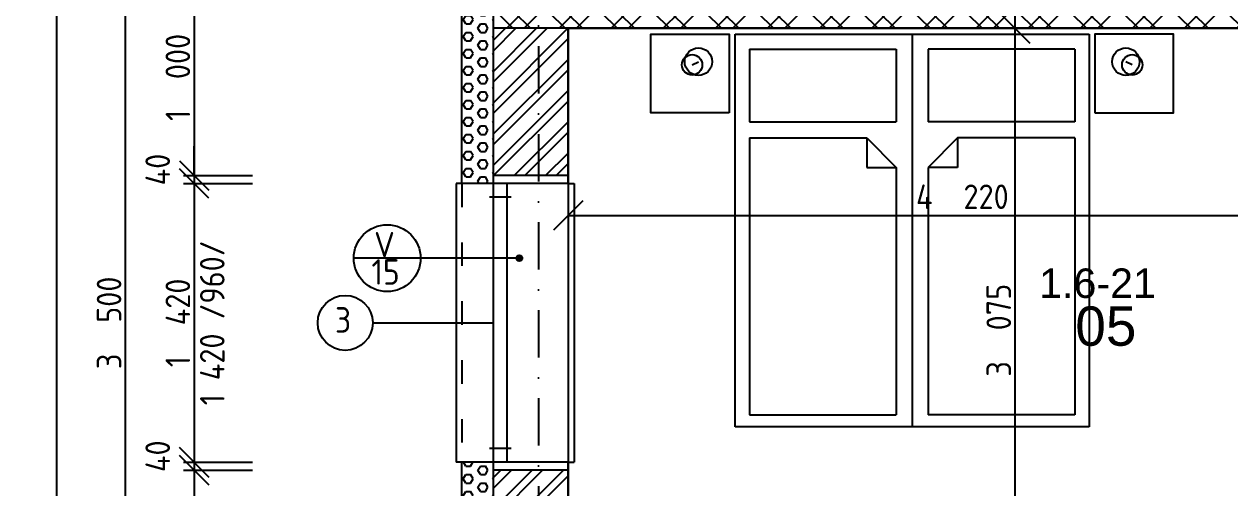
# Model space of a CAD drawing. Extents: x 4511820 to 5180432, y -1526536 to -944957.
# Drawn here: x 5024854 to 5030987, y -1314976 to -1312614 of the extents above; entities that cross this region are included whole.
import ezdxf

# ---------------------------------------------------------------- set-up
doc = ezdxf.new("R2010")
doc.units = 0
doc.header["$MEASUREMENT"] = 0
doc.linetypes.add('ACAD_ISO03W100', pattern=[30, 12, -18])
doc.linetypes.add('BODKOCIARKOVANA_3', pattern=[5.6, 3, -1.3, 0, -1.3])
doc.layers.get('0').update_dxf_attribs({"linetype": 'CONTINUOUS'})
doc.layers.get('Defpoints').update_dxf_attribs({"color": 61, "linetype": 'CONTINUOUS'})
for name, color, linetype in [('KÓTY', 4, 'CONTINUOUS'), ('MÚRY', 1, 'CONTINUOUS'), ('OKNÁ', 143, 'CONTINUOUS'), ('osi', 253, 'CONTINUOUS'), ('Plochy', 41, 'CONTINUOUS'), ('POPIS', 7, 'CONTINUOUS'), ('TENKÁ', 7, 'CONTINUOUS'), ('ZARIADENIE', 47, 'CONTINUOUS'), ('ŠRAFY', 82, 'CONTINUOUS')]:
    doc.layers.add(name, color=color, linetype=linetype)
doc.styles.add('ARIAL', font='arial.ttf')
doc.styles.add('STYLE1', font='isocp.shx')
doc.dimstyles.new('STANDARD-50', dxfattribs={"dimtxt": 125, "dimasz": 150, "dimexe": 10, "dimexo": 200, "dimgap": 20, "dimtad": 1, "dimdsep": 46, "dimlunit": 6, "dimtxsty": 'STYLE1', "dimblk1": 'OBLIQUE', "dimblk2": 'OBLIQUE', "dimsah": 1, "dimcen": 2.5, "dimse1": 1, "dimse2": 1, "dimadec": 0, "dimazin": 0, "dimtfac": 1, "dimtmove": 1, "dimatfit": 3, "dimldrblk": 'OBLIQUE', "dimfxl": 1, "dimtolj": 1, "dimtzin": 0, "dimarcsym": 0})
pattern_1 = [(0, (0, -175781), (0, 43.3012702), [25, -50]), (120, (0, -175781), (-37.5, -21.6506351), [25, -50]), (60, (25, -175781), (-37.5, 21.6506351), [25, -50])]

# ---------------------------------------------------------------- blocks, each defined once
blk = doc.blocks.new('_OBLIQUE')
at = {"color": 0, "linetype": 'ByBlock'}
blk.add_line((-0.5, -0.5), (0.5, 0.5), dxfattribs=at)
blk = doc.blocks.new('*D22311')
at = {"layer": 'Defpoints', "color": 0}
for p in [(5028092.5, -1312385.2), (5025018.5, -1331515.2), (5028252.5, -1331515.2)]:
    blk.add_point(p, dxfattribs=at)
at = {"layer": 'KÓTY', "color": 0, "lineweight": -2}
blk.add_line((5025018.5, -1312385.2), (5025018.5, -1331515.2), dxfattribs=at)
at = {"layer": 'KÓTY', "color": 0, "linetype": 'ByBlock', "lineweight": -2, "xscale": 150, "yscale": 150, "zscale": 150}
for p, rotation in [((5025018.5, -1312385.2), 90), ((5025018.5, -1331515.2), 270)]:
    blk.add_blockref('_OBLIQUE', p, dxfattribs=dict(at, rotation=rotation))
at = {"layer": 'KÓTY', "color": 0, "insert": (5024936, -1321950.2), "char_height": 125, "attachment_point": 5, "rotation": 90, "style": 'STYLE1'}
blk.add_mtext('\\A1;19ﾠ130', dxfattribs=at)
blk = doc.blocks.new('*D22312')
at = {"layer": 'Defpoints', "color": 0}
for p in [(5028252.5, -1312385.2), (5025368.5, -1315885.2), (5028252.5, -1315885.2)]:
    blk.add_point(p, dxfattribs=at)
at = {"layer": 'KÓTY', "color": 0, "lineweight": -2}
blk.add_line((5025368.5, -1312385.2), (5025368.5, -1315885.2), dxfattribs=at)
at = {"layer": 'KÓTY', "color": 0, "linetype": 'ByBlock', "lineweight": -2, "xscale": 150, "yscale": 150, "zscale": 150}
for p, rotation in [((5025368.5, -1312385.2), 90), ((5025368.5, -1315885.2), 270)]:
    blk.add_blockref('_OBLIQUE', p, dxfattribs=dict(at, rotation=rotation))
at = {"layer": 'KÓTY', "color": 0, "insert": (5025286, -1314135.2), "char_height": 125, "attachment_point": 5, "rotation": 90, "style": 'STYLE1'}
blk.add_mtext('\\A1;3ﾠ500', dxfattribs=at)
blk = doc.blocks.new('*D22313')
at = {"layer": 'Defpoints', "color": 0}
for p in [(5028252.5, -1312385.2), (5025718.5, -1313385.2), (5028252.5, -1313385.2)]:
    blk.add_point(p, dxfattribs=at)
at = {"layer": 'KÓTY', "color": 0, "lineweight": -2}
blk.add_line((5025718.5, -1312385.2), (5025718.5, -1313385.2), dxfattribs=at)
at = {"layer": 'KÓTY', "color": 0, "linetype": 'ByBlock', "lineweight": -2, "xscale": 150, "yscale": 150, "zscale": 150}
for p, rotation in [((5025718.5, -1312385.2), 90), ((5025718.5, -1313385.2), 270)]:
    blk.add_blockref('_OBLIQUE', p, dxfattribs=dict(at, rotation=rotation))
at = {"layer": 'KÓTY', "color": 0, "insert": (5025636, -1312885.2), "char_height": 125, "attachment_point": 5, "rotation": 90, "style": 'STYLE1'}
blk.add_mtext('\\A1;1ﾠ000', dxfattribs=at)
blk = doc.blocks.new('*D22314')
at = {"layer": 'Defpoints', "color": 0}
for p in [(5028252.5, -1313385.2), (5025718.5, -1313425.2), (5028252.5, -1313425.2)]:
    blk.add_point(p, dxfattribs=at)
at = {"layer": 'KÓTY', "color": 0, "lineweight": -2}
for p, q in [((5025718.5, -1313385.2), (5025718.5, -1313235.2)), ((5025718.5, -1313385.2), (5025718.5, -1313425.2)), ((5025718.5, -1313425.2), (5025718.5, -1313575.2))]:
    blk.add_line(p, q, dxfattribs=at)
at = {"layer": 'KÓTY', "color": 0, "linetype": 'ByBlock', "lineweight": -2, "xscale": 150, "yscale": 150, "zscale": 150}
for p, rotation in [((5025718.5, -1313385.2), 270), ((5025718.5, -1313425.2), 90)]:
    blk.add_blockref('_OBLIQUE', p, dxfattribs=dict(at, rotation=rotation))
at = {"layer": 'KÓTY', "color": 0, "insert": (5025533.5, -1313354.4), "char_height": 125, "attachment_point": 5, "rotation": 90, "style": 'STYLE1'}
blk.add_mtext('\\A1;40', dxfattribs=at)
blk = doc.blocks.new('*D22315')
at = {"layer": 'Defpoints', "color": 0}
for p in [(5028252.5, -1313425.2), (5025718.5, -1314845.2), (5028252.5, -1314845.2)]:
    blk.add_point(p, dxfattribs=at)
at = {"layer": 'KÓTY', "color": 0, "lineweight": -2}
blk.add_line((5025718.5, -1313425.2), (5025718.5, -1314845.2), dxfattribs=at)
at = {"layer": 'KÓTY', "color": 0, "linetype": 'ByBlock', "lineweight": -2, "xscale": 150, "yscale": 150, "zscale": 150}
for p, rotation in [((5025718.5, -1313425.2), 90), ((5025718.5, -1314845.2), 270)]:
    blk.add_blockref('_OBLIQUE', p, dxfattribs=dict(at, rotation=rotation))
at = {"layer": 'KÓTY', "color": 0, "insert": (5025636, -1314135.2), "char_height": 125, "attachment_point": 5, "rotation": 90, "style": 'STYLE1'}
blk.add_mtext('\\A1;1ﾠ420', dxfattribs=at)
blk = doc.blocks.new('*D22316')
at = {"layer": 'Defpoints', "color": 0}
for p in [(5025718.5, -1314885.2), (5028252.5, -1314845.2), (5028252.5, -1314885.2)]:
    blk.add_point(p, dxfattribs=at)
at = {"layer": 'KÓTY', "color": 0, "lineweight": -2}
blk.add_line((5025718.5, -1314845.2), (5025718.5, -1314885.2), dxfattribs=at)
at = {"layer": 'KÓTY', "color": 0, "linetype": 'ByBlock', "lineweight": -2, "xscale": 150, "yscale": 150, "zscale": 150}
for p, rotation in [((5025718.5, -1314845.2), 90), ((5025718.5, -1314885.2), 270)]:
    blk.add_blockref('_OBLIQUE', p, dxfattribs=dict(at, rotation=rotation))
at = {"layer": 'KÓTY', "color": 0, "insert": (5025533.5, -1314814.4), "char_height": 125, "attachment_point": 5, "rotation": 90, "style": 'STYLE1'}
blk.add_mtext('\\A1;40', dxfattribs=at)
blk = doc.blocks.new('*D22323')
at = {"layer": 'Defpoints', "color": 0}
for p in [(5028252.5, -1314885.2), (5025718.5, -1315885.2), (5028252.5, -1315885.2)]:
    blk.add_point(p, dxfattribs=at)
at = {"layer": 'KÓTY', "color": 0, "lineweight": -2}
blk.add_line((5025718.5, -1314885.2), (5025718.5, -1315885.2), dxfattribs=at)
at = {"layer": 'KÓTY', "color": 0, "linetype": 'ByBlock', "lineweight": -2, "xscale": 150, "yscale": 150, "zscale": 150}
for p, rotation in [((5025718.5, -1314885.2), 90), ((5025718.5, -1315885.2), 270)]:
    blk.add_blockref('_OBLIQUE', p, dxfattribs=dict(at, rotation=rotation))
at = {"layer": 'KÓTY', "color": 0, "insert": (5025636, -1315385.2), "char_height": 125, "attachment_point": 5, "rotation": 90, "style": 'STYLE1'}
blk.add_mtext('\\A1;1ﾠ000', dxfattribs=at)
blk = doc.blocks.new('DVOJPOSTEL')
at = {"layer": 'ZARIADENIE', "ltscale": 0.25}
for p, q in [((4444359, -1314665.2), (4444359, -1312665.2)), ((4444359, -1312665.2), (4446159, -1312665.2)), ((4445259, -1312665.2), (4445259, -1314665.2)), ((4446159, -1312665.2), (4446159, -1314665.2)), ((4444139.6, -1312821.2), (4444171.8, -1312805.1)), ((4446378.4, -1312821.2), (4446346.2, -1312805.1)), ((4446159, -1314665.2), (4444359, -1314665.2))]:
    blk.add_line(p, q, dxfattribs=at)
at = {"layer": 'ZARIADENIE', "color": 76, "ltscale": 0.25}
for p, q in [((4444432.3, -1312741.6), (4445177.9, -1312741.6)), ((4444432.3, -1312741.6), (4444432.3, -1313110.9)), ((4445177.9, -1312741.6), (4445177.9, -1313110.9)), ((4446085.7, -1312741.6), (4445340.1, -1312741.6)), ((4445340.1, -1312741.6), (4445340.1, -1313110.9)), ((4446085.7, -1312741.6), (4446085.7, -1313110.9)), ((4444432.3, -1313110.9), (4445177.9, -1313110.9)), ((4446085.7, -1313110.9), (4445340.1, -1313110.9)), ((4444432.3, -1313193.6), (4444432.3, -1314603.6)), ((4444432.3, -1313193.6), (4445027.9, -1313193.6)), ((4445027.9, -1313193.6), (4445177.9, -1313343.6)), ((4445027.9, -1313193.6), (4445027.9, -1313343.6)), ((4445490.1, -1313193.6), (4445340.1, -1313343.6)), ((4446085.7, -1313193.6), (4445490.1, -1313193.6)), ((4445490.1, -1313193.6), (4445490.1, -1313343.6)), ((4446085.7, -1313193.6), (4446085.7, -1314603.6)), ((4445027.9, -1313343.6), (4445177.9, -1313343.6)), ((4445177.9, -1313343.6), (4445177.9, -1314603.6)), ((4445340.1, -1313343.6), (4445340.1, -1314603.6)), ((4445490.1, -1313343.6), (4445340.1, -1313343.6)), ((4444432.3, -1314603.6), (4445177.9, -1314603.6)), ((4446085.7, -1314603.6), (4445340.1, -1314603.6))]:
    blk.add_line(p, q, dxfattribs=at)
at = {"layer": 'ZARIADENIE'}
for points in [[(4444329, -1313065.2), (4443929, -1313065.2), (4443929, -1312665.2), (4444329, -1312665.2)], [(4446189, -1313065.2), (4446589, -1313065.2), (4446589, -1312665.2), (4446189, -1312665.2)]]:
    blk.add_lwpolyline(points, close=True, dxfattribs=at)
at = {"layer": 'ZARIADENIE', "ltscale": 0.25}
for centre, radius in [((4444171.8, -1312805.1), 69.7), ((4446346.2, -1312805.1), 69.7), ((4444139.6, -1312821.2), 51.9), ((4446378.4, -1312821.2), 51.9)]:
    blk.add_circle(centre, radius, dxfattribs=at)
blk = doc.blocks.new('*D23209')
at = {"layer": 'Defpoints', "color": 0}
for p in [(5029894, -1312385.2), (5029894, -1312635.2), (5029894, -1312635.2)]:
    blk.add_point(p, dxfattribs=at)
at = {"layer": 'KÓTY', "color": 0, "lineweight": -2}
blk.add_line((5029894, -1312385.2), (5029894, -1312635.2), dxfattribs=at)
at = {"layer": 'KÓTY', "color": 0, "linetype": 'ByBlock', "lineweight": -2, "xscale": 150, "yscale": 150, "zscale": 150}
for p, rotation in [((5029894, -1312385.2), 90), ((5029894, -1312635.2), 270)]:
    blk.add_blockref('_OBLIQUE', p, dxfattribs=dict(at, rotation=rotation))
at = {"layer": 'KÓTY', "color": 0, "insert": (5029709, -1312459.4), "char_height": 125, "attachment_point": 5, "rotation": 90, "style": 'STYLE1'}
blk.add_mtext('\\A1;250', dxfattribs=at)
blk = doc.blocks.new('*D23210')
at = {"layer": 'Defpoints', "color": 0}
for p in [(5029894, -1312635.2), (5029894, -1315710.2), (5029894, -1315710.2)]:
    blk.add_point(p, dxfattribs=at)
at = {"layer": 'KÓTY', "color": 0, "lineweight": -2}
blk.add_line((5029894, -1312635.2), (5029894, -1315710.2), dxfattribs=at)
at = {"layer": 'KÓTY', "color": 0, "linetype": 'ByBlock', "lineweight": -2, "xscale": 150, "yscale": 150, "zscale": 150}
for p, rotation in [((5029894, -1312635.2), 90), ((5029894, -1315710.2), 270)]:
    blk.add_blockref('_OBLIQUE', p, dxfattribs=dict(at, rotation=rotation))
at = {"layer": 'KÓTY', "color": 0, "insert": (5029811.5, -1314172.7), "char_height": 125, "attachment_point": 5, "rotation": 90, "style": 'STYLE1'}
blk.add_mtext('\\A1;3ﾠ075', dxfattribs=at)
blk = doc.blocks.new('*D23333')
at = {"layer": 'Defpoints', "color": 0}
for p in [(5027621, -1312635.2), (5031841, -1312635.2), (5031841, -1313589)]:
    blk.add_point(p, dxfattribs=at)
at = {"layer": 'KÓTY', "color": 0, "lineweight": -2}
blk.add_line((5027621, -1313589), (5031841, -1313589), dxfattribs=at)
at = {"layer": 'KÓTY', "color": 0, "linetype": 'ByBlock', "lineweight": -2, "xscale": 150, "yscale": 150, "zscale": 150, "rotation": 180}
blk.add_blockref('_OBLIQUE', (5027621, -1313589), dxfattribs=at)
at = {"layer": 'KÓTY', "color": 0, "linetype": 'ByBlock', "lineweight": -2, "xscale": 150, "yscale": 150, "zscale": 150}
blk.add_blockref('_OBLIQUE', (5031841, -1313589), dxfattribs=at)
at = {"layer": 'KÓTY', "color": 0, "insert": (5029626.5, -1313493), "char_height": 125, "attachment_point": 5, "style": 'STYLE1'}
blk.add_mtext('\\A1;4ﾠ220', dxfattribs=at)

msp = doc.modelspace()

# ---------------------------------------------------------------- hatches: boundary and pattern name
at = {"layer": 'TENKÁ'}
h = msp.add_hatch(color=256, dxfattribs=at)
h.dxf.hatch_style = 1
h.paths.add_polyline_path([(5027357.815, -1313805.653, 2.41421356), (5027372.815, -1313790.653, 0.41421356)])
at = {"layer": 'ŠRAFY'}
h = msp.add_hatch(dxfattribs=at)
h.set_pattern_fill('HEX', color=256, scale=200)
h.set_pattern_definition(pattern_1)
h.paths.add_polyline_path([(5027241, -1313385.191), (5027241, -1312635.191), (5027241, -1312385.191), (5027081, -1312385.191), (5027081, -1313425.191), (5027241, -1313425.191)])
h = msp.add_hatch(dxfattribs=at)
h.set_pattern_fill('ANSI32', color=256, scale=500)
h.set_pattern_definition([(45, (584112, -84217.88), (-132.5825215, 132.5825215), []), (45, (584200.39, -84217.88), (-132.5825215, 132.5825215), [])])
h.paths.add_polyline_path([(5035486, -1312385.191), (5027241, -1312385.191), (5027241, -1312635.191), (5027621, -1312635.191), (5031841, -1312635.191), (5031956, -1312635.191), (5032956, -1312635.191), (5033071, -1312635.191), (5033096, -1312635.191), (5035346, -1312635.191), (5035371, -1312635.191), (5035486, -1312635.191)])
h = msp.add_hatch(dxfattribs=at)
h.set_pattern_fill('ANSI32', color=256, scale=500, angle=90)
h.set_pattern_definition([(135, (400449.4, -131298.9), (-132.5825215, -132.5825215), []), (135, (400449.4, -131210.52), (-132.5825215, -132.5825215), [])])
h.paths.add_polyline_path([(5027241, -1312385.191), (5027241, -1312635.191), (5027621, -1312635.191), (5031841, -1312635.191), (5031956, -1312635.191), (5032956, -1312635.191), (5033071, -1312635.191), (5033096, -1312635.191), (5035346, -1312635.191), (5035371, -1312635.191), (5035486, -1312635.191), (5035486, -1312385.191)])
h = msp.add_hatch(dxfattribs=at)
h.set_pattern_fill('ANSI32', color=256, scale=300)
h.paths.add_polyline_path([(5027621, -1312635.191), (5027241, -1312635.191), (5027241, -1313385.191), (5027621, -1313385.191)])
h = msp.add_hatch(dxfattribs=at)
h.set_pattern_fill('HEX', color=256, scale=200)
h.set_pattern_definition(pattern_1)
h.paths.add_polyline_path([(5027081, -1315885.191), (5027081, -1316085.191), (5027621, -1316085.191), (5027621, -1315955.191), (5027621, -1315885.191), (5027241, -1315885.191), (5027241, -1314885.191), (5027241, -1314845.191), (5027081, -1314845.191), (5027081, -1315835.191)])
h = msp.add_hatch(dxfattribs=at)
h.set_pattern_fill('ANSI32', color=256, scale=300)
h.paths.add_polyline_path([(5027621, -1314885.191), (5027241, -1314885.191), (5027241, -1315885.191), (5027621, -1315885.191), (5027621, -1315710.191)])

# ---------------------------------------------------------------- linework, layer by layer
at = {"layer": 'KÓTY', "ltscale": 25}
for p, q in [((5025665.097, -1313385.191), (5026015.097, -1313385.191)), ((5025665.097, -1313425.191), (5026015.097, -1313425.191)), ((5025665.097, -1314845.191), (5026015.097, -1314845.191)), ((5025665.097, -1314885.191), (5026015.097, -1314885.191))]:
    msp.add_line(p, q, dxfattribs=at)
at = {"layer": 'MÚRY'}
for p, q in [((5027081, -1313425.191), (5027081, -1311885.191)), ((5027621, -1312635.191), (5031841, -1312635.191)), ((5027621, -1313425.191), (5027621, -1312635.191)), ((5027621, -1313425.191), (5027081, -1313425.191)), ((5027081, -1316085.191), (5027081, -1314845.191)), ((5027621, -1314845.191), (5027081, -1314845.191)), ((5027621, -1316085.191), (5027621, -1314845.191))]:
    msp.add_line(p, q, dxfattribs=at)
at = {"layer": 'OKNÁ', "ltscale": 0.25}
for p, q in [((5027241, -1314845.191), (5027241, -1313425.191)), ((5027311, -1314845.191), (5027311, -1313425.191)), ((5027331, -1313495.191), (5027221, -1313495.191)), ((5027331, -1313495.191), (5027221, -1313495.191)), ((5026627.146, -1314135.191), (5027241, -1314135.191)), ((5027331, -1314775.191), (5027221, -1314775.191)), ((5027331, -1314775.191), (5027221, -1314775.191))]:
    msp.add_line(p, q, dxfattribs=at)
msp.add_circle((5026487.146, -1314135.191), 140, dxfattribs=at)
at = {"layer": 'osi', "linetype": 'BODKOCIARKOVANA_3', "ltscale": 80}
msp.add_line((5027471, -1310038), (5027471, -1347555.191), dxfattribs=at)
at = {"layer": 'Plochy'}
msp.add_lwpolyline([(5031841, -1312635.191), (5027621, -1312635.191), (5027621, -1315710.191), (5031841, -1315710.191)], close=True, dxfattribs=at)
at = {"layer": 'TENKÁ'}
for p, q in [((5027241, -1313425.191), (5027241, -1312385.191)), ((5027621, -1312635.191), (5027241, -1312635.191)), ((5027621, -1313385.191), (5027241, -1313385.191)), ((5027241, -1315885.191), (5027241, -1314845.191)), ((5027621, -1314885.191), (5027241, -1314885.191))]:
    msp.add_line(p, q, dxfattribs=at)
at = {"layer": 'TENKÁ', "ltscale": 0.25}
for p, q in [((5027051, -1313425.191), (5027051, -1314845.191)), ((5027081, -1313425.191), (5027051, -1313425.191)), ((5027621, -1313425.191), (5027651, -1313425.191)), ((5027651, -1313425.191), (5027651, -1314845.191)), ((5026870.412, -1313805.653), (5026530.412, -1313805.653)), ((5027372.815, -1313805.653), (5026870.412, -1313805.653)), ((5027081, -1314845.191), (5027051, -1314845.191)), ((5027621, -1314845.191), (5027651, -1314845.191))]:
    msp.add_line(p, q, dxfattribs=at)
at = {"layer": 'TENKÁ', "linetype": 'ACAD_ISO03W100', "ltscale": 10}
for p, q in [((5027081, -1313425.191), (5027081, -1314845.191)), ((5027621, -1313425.191), (5027621, -1314845.191))]:
    msp.add_line(p, q, dxfattribs=at)
at = {"layer": 'TENKÁ', "ltscale": 0.25}
msp.add_circle((5026700.412, -1313805.653), 170, dxfattribs=at)
at = {"layer": 'TENKÁ'}
msp.add_circle((5027372.815, -1313805.653), 15, dxfattribs=at)

# ---------------------------------------------------------------- block references
at = {"layer": 'ZARIADENIE', "color": 2}
msp.add_blockref('DVOJPOSTEL', (584112, 0), dxfattribs=at)
msp.add_blockref('DVOJPOSTEL', (584112, 0), dxfattribs=at)

# ---------------------------------------------------------------- texts
at = {"layer": 'KÓTY', "insert": (5025810.957, -1314135.191), "char_height": 125, "attachment_point": 5, "rotation": 90, "style": 'STYLE1'}
msp.add_mtext('\\A1;1 420 /960/', dxfattribs=at)
at = {"layer": 'POPIS', "lineweight": 40, "ltscale": 0.25, "style": 'ARIAL'}
for s, height, p in [('1.6-21', 150, (5030016.769, -1314008.27)), ('05', 200, (5030200.811, -1314251.77))]:
    msp.add_text(s, height=height, dxfattribs=at).set_placement(p)
at = {"layer": 'TENKÁ', "style": 'STYLE1'}
for s, p in [('V', (5026634.382, -1313802.153)), ('15', (5026620.882, -1313940.79)), ('3', (5026435.116, -1314185.191))]:
    msp.add_text(s, height=130, dxfattribs=at).set_placement(p)

# ---------------------------------------------------------------- dimensions: what is measured, and where the dimension line sits
at = {"layer": 'KÓTY'}
for base, p1, p2, picture, middle in [((5025018.5, -1331515.191), (5028092.5, -1312385.191), (5028252.5, -1331515.191), '*D22311', (5024935.957, -1321950.191)), ((5025368.5, -1315885.191), (5028252.5, -1312385.191), (5028252.5, -1315885.191), '*D22312', (5025285.957, -1314135.191)), ((5025718.5, -1313385.191), (5028252.5, -1312385.191), (5028252.5, -1313385.191), '*D22313', (5025635.957, -1312885.191)), ((5029894, -1312635.191), (5029894, -1312385.191), (5029894, -1312635.191), '*D23209', (5029709, -1312459.441)), ((5029894, -1315710.191), (5029894, -1312635.191), (5029894, -1315710.191), '*D23210', (5029811.457, -1314172.691)), ((5025718.5, -1313425.191), (5028252.5, -1313385.191), (5028252.5, -1313425.191), '*D22314', (5025533.5, -1313354.441)), ((5025718.5, -1314845.191), (5028252.5, -1313425.191), (5028252.5, -1314845.191), '*D22315', (5025635.957, -1314135.191)), ((5025718.5, -1314885.191), (5028252.5, -1314845.191), (5028252.5, -1314885.191), '*D22316', (5025533.5, -1314814.441)), ((5025718.5, -1315885.191), (5028252.5, -1314885.191), (5028252.5, -1315885.191), '*D22323', (5025635.957, -1315385.191))]:
    dim = msp.add_linear_dim(base=base, p1=p1, p2=p2, angle=90, dimstyle='STANDARD-50', dxfattribs=at)
    dim.commit()
    dim.dimension.update_dxf_attribs({"geometry": picture, "text_midpoint": middle})
dim = msp.add_linear_dim(base=(5031841, -1313589), p1=(5027621, -1312635.191), p2=(5031841, -1312635.191), dimstyle='STANDARD-50', dxfattribs=at)
dim.commit()
dim.dimension.update_dxf_attribs({"geometry": '*D23333', "text_midpoint": (5029626.5, -1313575.5), "dimtype": 160})

doc.saveas('drawing.dxf')
